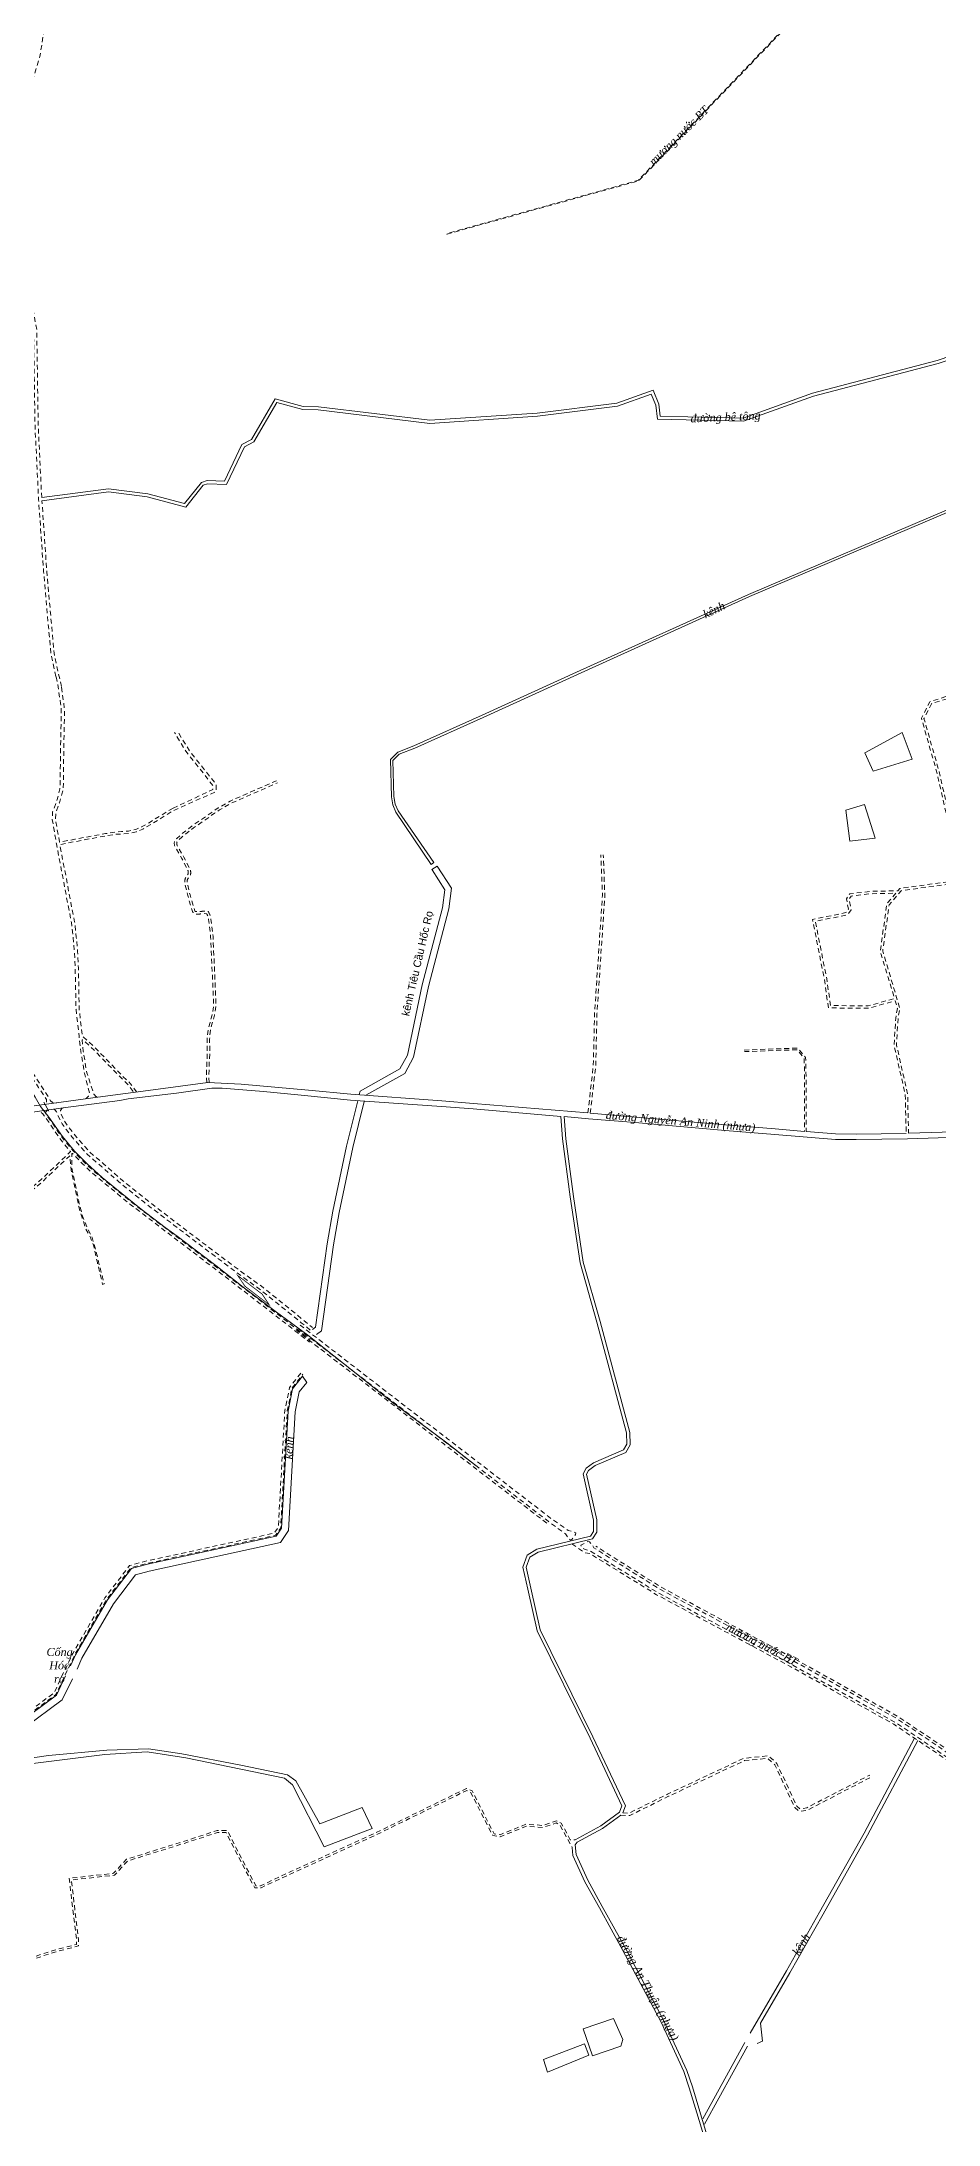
# Model space of a CAD drawing. Header units: metres. Extents: x 556238 to 587446, y 1177111 to 1219372.
# Drawn here: x 562116 to 563236, y 1212193 to 1214796 of the extents above; entities that cross this region are included whole.
import ezdxf

# ---------------------------------------------------------------- set-up
doc = ezdxf.new("R2010")
doc.units = ezdxf.units.M
doc.header["$MEASUREMENT"] = 0
doc.linetypes.add('Xr_Nen GT$0$MON', pattern=[10, 6, -4])
for name, color, linetype, lineweight in [('Xr_Nen GT$0$CAU-CONG', 4, 'Continuous', 0), ('Xr_Nen GT$0$DUONG BT-NEN BT', 38, 'Continuous', 0), ('Xr_Nen GT$0$DUONG NHUA', 38, 'Continuous', 0), ('Xr_Nen GT$0$DUONG_DA', 38, 'Xr_Nen GT$0$MON', 0), ('Xr_Nen GT$0$TEN DUONG', 7, 'Continuous', 0), ('Xr_Nen GT$1$SONG_HO', 250, 'Continuous', 0)]:
    doc.layers.add(name, color=color, linetype=linetype, lineweight=lineweight)
doc.styles.add('Xr_Nen GT$0$ROMANS', font='romans.shx')
doc.styles.add('Xr_Nen GT$0$STANDARD', font='VNARIAL.TTF')
doc.linetypes.add('Xr_Nen GT$0$TL_P', pattern='A,2,[130,ltypeshp.shx,S=1,R=0,X=0,Y=-1],2', length=4)
doc.linetypes.add('Xr_Nen GT$1$TL_T', pattern='A,2,[130,ltypeshp.shx,S=1,R=0,X=0,Y=1],2', length=4)

msp = doc.modelspace()

# ---------------------------------------------------------------- linework, layer by layer
at = {"layer": 'Xr_Nen GT$0$CAU-CONG', "color": 7}
msp.add_line((562118.21409, 1213470.50166), (562124.55676, 1213459.26116), dxfattribs=at)
at = {"layer": 'Xr_Nen GT$0$CAU-CONG', "const_width": 1, "flags": 128}
msp.add_lwpolyline([(562360.637, 1213253.752), (562391.226, 1213230.396), (562400.011, 1213217.065), (562369.596, 1213240.48)], close=True, dxfattribs=at)
at = {"layer": 'Xr_Nen GT$0$DUONG BT-NEN BT', "flags": 128}
for points in [[(562115.71806, 1214226.01967), (562199.02313, 1214237.10606), (562248.21003, 1214230.80132), (562294.13149, 1214218.59408), (562315.15385, 1214245.00965), (562322.33031, 1214247.34457), (562344.16299, 1214246.34966), (562365.81597, 1214292.33087), (562377.99554, 1214298.67467), (562407.52554, 1214349.44612), (562442.43248, 1214340.02447), (562461.41022, 1214339.59729), (562600.73455, 1214322.72194), (562734.563, 1214331.57709), (562834.27846, 1214344.0567), (562879.47876, 1214360.107), (562886.85869, 1214342.67528), (562888.59171, 1214327.73854), (562991.96317, 1214325.41193), (563078.82804, 1214356.55623), (563234.4674, 1214397.32499), (563323.62117, 1214427.7323), (563421.87708, 1214471.56642), (563458.94055, 1214489.5452)], [(562115.95496, 1214222.01593), (562199.03285, 1214233.07208), (562247.43857, 1214226.86748), (562295.63222, 1214214.05623), (562317.5349, 1214241.57795), (562322.87554, 1214243.31558), (562346.64545, 1214242.23238), (562368.86012, 1214289.40637), (562380.87078, 1214295.6622), (562409.44227, 1214344.78564), (562441.858, 1214336.03639), (562461.12403, 1214335.60272), (562600.62516, 1214318.70595), (562734.94373, 1214327.59354), (562835.20693, 1214340.1417), (562877.26491, 1214355.07618), (562882.95148, 1214341.64426), (562885.01977, 1214323.81792), (562992.61484, 1214321.39625), (563080.01213, 1214352.73144), (563235.62132, 1214393.4923), (563325.08465, 1214424.00519), (563423.56523, 1214467.93954), (563461.05786, 1214486.1265)]]:
    msp.add_lwpolyline(points, dxfattribs=at)
at = {"layer": 'Xr_Nen GT$0$DUONG NHUA', "flags": 128}
msp.add_lwpolyline([(563632.33166, 1214596.51296), (563698.56481, 1214516.79898), (563906.07212, 1214273.43013), (564027.11877, 1214129.49875), (564187.228, 1213941.714), (564332.0534, 1213770.40383), (564374.527, 1213717.653), (564408.5, 1213668.662, -0.2110368189), (564404.236, 1213657.187), (564404.236, 1213657.187), (564388.713, 1213650.749), (564336.519, 1213635.078), (564297.98466, 1213623.73883), (564192.59, 1213591.061), (564082.467, 1213557.009), (564015.171, 1213535.55), (563851.992, 1213482.946), (563754.969, 1213452.182), (563621.485, 1213444.773), (563455.447, 1213439.815), (563269.184, 1213433.808), (563198.79723, 1213431.52366)], format="xyb", dxfattribs=at)
for points in [[(562050.794, 1213458.138), (562185.951, 1213476.749), (562254.906, 1213485.841), (562323.383, 1213494.868), (562365.084, 1213493.112), (562448.961, 1213485.388), (562502.06, 1213480.505)], [(562077.37079, 1213454.04508), (562142.71212, 1213463.30175), (562213.30448, 1213472.54979), (562223.62228, 1213474.38277), (562283.89907, 1213481.7319), (562328.19703, 1213487.70291), (562341.278, 1213488.005), (562392.96831, 1213483.73031), (562439.71, 1213479.088), (562501.52294, 1213473.10238), (562501.52294, 1213473.10238)], [(562501.52294, 1213473.10238), (562615.14726, 1213464.90207), (562654.55889, 1213461.89132), (562764.44621, 1213452.67536), (562766.36735, 1213424.62385), (562775.94315, 1213352.08106), (562788.26563, 1213269.58661), (562809.3831, 1213195.42774), (562846.51104, 1213057.10648), (562846.81851, 1213043.08406), (562842.66375, 1213035.81994), (562805.23205, 1213019.84715), (562795.88825, 1213012.88175), (562792.20883, 1213006.08903), (562805.16079, 1212947.85429), (562805.27919, 1212934.0401), (562801.49567, 1212928.09008), (562734.3605, 1212911.92447), (562722.22572, 1212904.42108), (562716.95708, 1212889.43083), (562722.98231, 1212861.97535), (562734.80199, 1212809.53934), (562800.78491, 1212675.44238), (562840.62, 1212590.85627), (562837.78582, 1212583.12984), (562814.41166, 1212566.13353), (562782.10426, 1212548.65803)], [(562502.06, 1213480.505), (562615.677, 1213471.882), (562655.118, 1213468.869), (562798.12459, 1213456.87542)], [(562770.62431, 1213424.53977), (562768.51122, 1213452.33444), (562799.03498, 1213449.77449), (562852.19715, 1213445.29723), (562969.44291, 1213435.20617), (563031.62461, 1213429.9831), (563107.31007, 1213423.7464), (563133.1125, 1213423.62077), (563197.45809, 1213424.47651), (563261.35492, 1213426.55023)], [(562801.11535, 1213456.62406), (562852.791, 1213452.272), (562970.036, 1213442.181), (563032.205, 1213436.959), (563068.90964, 1213433.93443)], [(562841.66943, 1212582.10204), (562844.95101, 1212591.04816), (562804.38909, 1212677.17762), (562738.60001, 1212810.88066), (562726.8869, 1212862.84385), (562721.10788, 1212889.17741), (562725.53098, 1212901.76192), (562735.9195, 1212908.18553), (562804.00366, 1212924.57965), (562809.28918, 1212932.89175), (562809.15702, 1212948.31067), (562796.43796, 1213005.49828), (562798.98559, 1213010.20157), (562807.24048, 1213016.35523), (562845.46906, 1213032.66807), (562850.84188, 1213042.06182), (562850.49949, 1213057.677), (562813.23848, 1213196.49403), (562792.18353, 1213270.43335), (562779.90945, 1213352.60379), (562770.62431, 1213424.53977)], [(563070.91036, 1213433.76957), (563107.615, 1213430.745), (563133.083, 1213430.621), (563195.79798, 1213431.45505)], [(562968.1759, 1212108.13928), (562942.68683, 1212193.48345), (562928.5894, 1212239.78316), (562921.66705, 1212260.37269), (562893.14581, 1212322.33732), (562845.3636, 1212412.20318), (562816.12267, 1212465.31085), (562797.93106, 1212497.97846), (562783.31065, 1212530.07099), (562782.20573, 1212542.36746), (562784.72429, 1212545.52756), (562816.54883, 1212562.74187), (562839.1012, 1212579.14062)], [(563011.71415, 1211661.33383), (563007.39769, 1211688.932), (563005.33884, 1211748.82258), (562997.38471, 1211803.20373), (562986.64523, 1211863.11054), (562987.3541, 1211877.51545), (563001.02736, 1211896.57314), (563001.92708, 1211906.27951), (562999.70411, 1211920.02054), (562992.10547, 1211946.88792), (562967.57647, 1212029.87995), (562966.91991, 1212044.32362), (562968.17226, 1212087.91095), (562964.29087, 1212107.16978), (562938.85717, 1212192.32855), (562924.77961, 1212238.563), (562917.94389, 1212258.89487), (562889.56019, 1212320.56068), (562841.84553, 1212410.2995), (562812.62333, 1212463.37315), (562794.35789, 1212496.17334), (562779.38775, 1212529.03352), (562778.50273, 1212538.8828)]]:
    msp.add_lwpolyline(points, dxfattribs=at)
at = {"layer": 'Xr_Nen GT$0$DUONG_DA', "flags": 128}
for points in [[(559831.21272, 1215764.80009), (560026.45797, 1215661.16067), (560118.90601, 1215610.87382), (560211.4929, 1215561.0125), (560269.3267, 1215522.98992), (560391.91715, 1215399.19155), (560593.59479, 1215195.46688), (560705.88011, 1215083.66056), (560872.75353, 1214914.66121), (560966.68943, 1214818.76236), (561058.49357, 1214725.15618), (561233.46813, 1214547.75857), (561341.61039, 1214438.97326), (561407.01298, 1214374.94681), (561504.03496, 1214279.71765), (561583.29584, 1214199.46685), (561640.49754, 1214142.21915), (561752.18514, 1214028.29549, -0.0197579069), (561752.21166, 1214028.26622), (561769.79678, 1214007.23805), (561782.66089, 1213991.29622), (561792.87447, 1213977.15332), (561802.30973, 1213963.54143), (561816.29754, 1213942.37539), (561833.85015, 1213915.89733), (561846.33128, 1213896.24067), (561859.54676, 1213875.75383), (561873.48113, 1213854.55237), (561888.5675, 1213831.06098), (561908.91211, 1213799.48117), (561924.90604, 1213775.48541), (561941.37141, 1213750.14238), (561960.01881, 1213720.90609), (561968.36048, 1213708.72647), (561983.57999, 1213685.33146), (561997.42509, 1213664.1716), (562013.76555, 1213638.39646), (562029.36659, 1213614.90117), (562034.48057, 1213608.15575), (562045.46159, 1213590.17826), (562060.80252, 1213566.13519), (562081.70442, 1213534.32483), (562093.59295, 1213516.51052), (562111.61522, 1213488.80971), (562121.52067, 1213473.72253, -0.1158797476), (562121.59914, 1213473.50772), (562121.70854, 1213472.59657, -0.3259561484), (562118.85457, 1213467.50259, 0.6415913931)], [(560155.9086, 1215594.35399), (560213.0311, 1215563.5915), (560271.2373, 1215525.32408), (560394.04885, 1215401.30245), (560595.71921, 1215197.58512), (560708.00589, 1215085.77744), (560874.89247, 1214916.76479), (560968.83257, 1214820.86164), (561060.63243, 1214727.25982), (561235.59987, 1214549.86943), (561343.72361, 1214441.10274), (561409.11302, 1214377.08919), (561506.15304, 1214281.84235), (561585.42416, 1214201.58115), (561642.62646, 1214144.33285), (561755.48541, 1214030.58395, -0.0212544047), (561755.51403, 1214030.55254), (561772.8877, 1214009.77723), (561785.84102, 1213993.72485), (561796.1399, 1213979.46384), (561805.62242, 1213965.78376), (561819.63309, 1213944.58314), (561837.20585, 1213918.07467), (561849.70039, 1213898.3969), (561862.89882, 1213877.93648), (561876.83542, 1213856.73164), (561891.93166, 1213833.22487), (561912.25783, 1213801.67369), (561928.24748, 1213777.68436), (561944.7348, 1213752.30754), (561963.35601, 1213723.1123), (561971.68752, 1213710.94753), (561986.93005, 1213687.51713), (562000.78801, 1213666.33761), (562017.12123, 1213640.57389), (562032.62967, 1213617.21805), (562037.78943, 1213610.41225), (562048.85473, 1213592.29679), (562064.16016, 1213568.30936), (562085.03949, 1213536.53333), (562096.93305, 1213518.71148), (562114.96353, 1213490.99807), (562124.91134, 1213475.84636, -0.0319070428), (562124.94286, 1213475.79095), (562126.30518, 1213472.99489, 0.2570344352), (562130.58486, 1213469.97665), (562134.75708, 1213469.70028)], [(562169.85393, 1213474.53245, 0.3443284011), (562175.23052, 1213482.23059), (562168.98337, 1213506.61494), (562164.69001, 1213533.88568), (562162.40208, 1213552.73482, -0.0014743466), (562162.40173, 1213552.73775), (562158.54719, 1213586.13885), (562157.56878, 1213637.55775), (562156.58739, 1213658.57534), (562154.8901, 1213676.29099), (562152.89406, 1213695.08019), (562148.10777, 1213718.99683), (562142.04884, 1213752.08578), (562136.79838, 1213778.62627), (562134.20832, 1213793.14403), (562128.88372, 1213823.76067), (562129.33165, 1213833.30992), (562134.0132, 1213845.62699), (562137.00351, 1213856.44893), (562138.49337, 1213862.13344), (562138.76687, 1213870.19471), (562139.18937, 1213906.92751), (562140.17547, 1213958.07298), (562139.34927, 1213968.47812), (562135.28658, 1213994.93641), (562133.44682, 1214002.69321)], [(562279.74481, 1213837.883), (562276.14489, 1213835.95796), (562252.6474, 1213821.26995), (562240.54906, 1213814.35404), (562233.09379, 1213811.32983), (562224.19576, 1213809.24992), (562215.50616, 1213808.51759), (562209.60671, 1213808.4424), (562195.35779, 1213806.03537), (562180.19787, 1213803.42163), (562156.97513, 1213798.98817), (562138.38502, 1213795.4394, -0.4190360105), (562137.79866, 1213795.84486), (562132.89994, 1213824.01265), (562133.29736, 1213832.48517), (562137.8188, 1213844.38101), (562140.8661, 1213855.40915), (562142.47592, 1213861.5514), (562142.76609, 1213870.10388), (562143.18893, 1213906.86595), (562144.17853, 1213958.19302), (562143.32514, 1213968.94059), (562140.11485, 1213989.84762)], [(562321.88046, 1213494.66822), (562321.46672, 1213503.62798), (562321.93346, 1213516.59024), (562322.64186, 1213532.83243), (562322.44319, 1213549.07307), (562323.49415, 1213560.95142), (562325.96542, 1213570.03089), (562328.59959, 1213579.61713), (562330.35469, 1213590.14812), (562330.32914, 1213594.6096), (562329.92515, 1213607.17433), (562326.73698, 1213677.14539), (562324.2092, 1213698.70987, 0.0991879469), (562321.90759, 1213705.78728), (562317.60743, 1213706.08582, -0.062671517), (562307.53411, 1213705.5988, -0.2378038966), (562304.08226, 1213708.73653), (562298.23509, 1213728.55213), (562294.76323, 1213742.54929, -0.1652189197), (562295.46182, 1213750.81207), (562297.80493, 1213754.23075), (562298.74615, 1213755.70434, 0.1544651975), (562297.8911, 1213761.39821), (562290.77043, 1213775.13287), (562282.3874, 1213789.65632, -0.3728866096), (562284.36136, 1213799.90135), (562288.71661, 1213804.00331), (562303.63588, 1213815.65646), (562330.08756, 1213833.97809), (562336.36126, 1213838.13336), (562351.17222, 1213846.73123), (562408.90773, 1213872.14325)], [(562324.87841, 1213494.80305), (562324.46927, 1213503.64494), (562324.93111, 1213516.4709), (562325.64266, 1213532.78538), (562325.44481, 1213548.95893), (562326.45895, 1213560.42111), (562328.85915, 1213569.2395), (562331.53335, 1213578.97138), (562333.35611, 1213589.90838), (562333.32886, 1213594.6664), (562332.92296, 1213607.29082), (562329.72902, 1213677.38861), (562327.18879, 1213699.05914, 0.1183378487), (562323.65466, 1213708.67321), (562317.44293, 1213709.10446, -0.0627345663), (562308.11323, 1213708.56472, -0.1982465106), (562306.9188, 1213709.72384), (562301.13103, 1213729.33814), (562297.67499, 1213743.27152, -0.1583252979), (562298.1079, 1213749.36628), (562300.30701, 1213752.57486), (562301.58717, 1213754.5791, 0.1688370309), (562300.56907, 1213762.7508), (562293.40257, 1213776.57387), (562284.98564, 1213791.15604, -0.3796485233), (562286.30972, 1213797.61528), (562290.67255, 1213801.72438), (562305.41478, 1213813.23925), (562331.77013, 1213831.49416), (562337.944, 1213835.5833), (562352.53378, 1213844.05277), (562410.11628, 1213869.39745)], [(562234.29887, 1213483.12387), (562226.80328, 1213493.22258), (562214.60798, 1213505.2673), (562183.28472, 1213537.58116), (562166.52402, 1213553.01816, -0.1797534366), (562166.36606, 1213553.32853), (562162.54281, 1213586.40715), (562161.567, 1213637.68911), (562160.57848, 1213658.85954), (562158.8699, 1213676.69301), (562156.85229, 1213695.68521), (562152.03644, 1213719.74957), (562145.9783, 1213752.83419), (562140.72962, 1213779.36573), (562138.4929, 1213791.90294, -0.4106805354), (562138.89137, 1213792.48189), (562157.53766, 1213796.04138), (562180.73405, 1213800.46981), (562195.8625, 1213803.07813), (562209.87729, 1213805.4456), (562215.65143, 1213805.5192), (562224.66563, 1213806.27889), (562234.00457, 1213808.46185), (562241.86321, 1213811.64969), (562254.1875, 1213818.69477), (562277.64902, 1213833.3603), (562280.90552, 1213835.10169)], [(562184.96299, 1213476.61295, -0.19990004), (562180.27107, 1213482.33817), (562171.91657, 1213507.27397), (562167.66799, 1213534.26032), (562166.38159, 1213547.88556, -0.6875332464), (562167.21811, 1213548.30034), (562181.1898, 1213535.43208), (562212.47663, 1213503.1558), (562224.51562, 1213491.26547), (562230.71434, 1213482.65123)], [(561610.14969, 1212942.52261), (561617.68136, 1212948.27354), (561628.22034, 1212956.60309), (561632.79068, 1212959.38866), (561637.80233, 1212963.1913), (561653.57519, 1212975.53894), (561668.10656, 1212986.96085), (561680.05954, 1212996.0744), (561692.45616, 1213006.40356), (561707.78551, 1213019.30596), (561715.7694, 1213025.96749), (561725.12728, 1213034.03229), (561735.60301, 1213042.53384), (561740.88269, 1213047.08482), (561758.84346, 1213062.02146), (561783.66781, 1213082.05643), (561794.23468, 1213091.26758), (561809.36493, 1213104.22438), (561818.23573, 1213111.35016), (561837.33379, 1213127.43751), (561858.59508, 1213145.7267), (561874.60879, 1213159.24515), (561893.86934, 1213176.79213), (561910.1775, 1213191.77396), (561927.68311, 1213207.49993), (561938.56787, 1213217.35986), (561948.91435, 1213226.46772), (561958.04721, 1213233.94931), (561972.13329, 1213247.00176), (561983.2122, 1213256.69131), (561990.24079, 1213262.90936), (561998.36094, 1213270.48428), (562005.1797, 1213276.61997), (562009.31166, 1213280.49648), (562016.16897, 1213286.40887), (562028.11244, 1213297.12455), (562047.34605, 1213313.54383), (562069.20283, 1213334.01087), (562081.41408, 1213344.83223), (562095.28499, 1213357.21136), (562105.83138, 1213365.72385), (562115.79499, 1213374.51736), (562138.30227, 1213395.84992), (562151.4397, 1213408.3874, 0.3955042086), (562151.47766, 1213409.07036), (562141.49406, 1213420.97788), (562133.39013, 1213432.13746), (562125.23416, 1213444.50983), (562118.96772, 1213453.33628), (562117.1985, 1213455.73141), (562112.89544, 1213459.02973)], [(562122.77304, 1213460.59373), (562120.74373, 1213458.49248, 0.2627162828), (562121.32375, 1213455.09871), (562127.71036, 1213446.20426), (562135.85749, 1213433.8453), (562143.86011, 1213422.82524), (562154.94477, 1213409.60447), (562168.19647, 1213396.04202), (562178.97052, 1213385.89223), (562192.98741, 1213373.98444), (562220.76645, 1213351.22797), (562229.5283, 1213344.15818), (562274.39807, 1213309.77407), (562299.8847, 1213290.43518), (562325.60985, 1213270.84737), (562385.53449, 1213224.72468), (562451.0616, 1213173.8331)], [(562130.34399, 1213461.51609), (562132.20827, 1213460.79751, -0.1659236875), (562135.82841, 1213454.01601), (562135.90156, 1213453.83465), (562141.32581, 1213443.19753), (562146.53795, 1213435.93315), (562156.24784, 1213423.73716), (562172.49585, 1213405.28975), (562190.73589, 1213389.76263), (562211.72053, 1213371.071), (562243.11673, 1213345.7542), (562280.91586, 1213316.76538), (562326.90146, 1213281.83973), (562360.0523, 1213256.97602), (562389.74797, 1213235.43103), (562440.03043, 1213194.83626), (562453.12643, 1213183.95763)], [(562142.94075, 1213463.32616), (562141.31611, 1213462.714, 0.3680073193), (562139.52067, 1213455.90301, -0.0574381146), (562139.5842, 1213455.80776), (562144.92093, 1213445.39145), (562149.8892, 1213438.46696), (562159.46862, 1213426.43484), (562175.44815, 1213408.29225), (562193.49425, 1213392.93023), (562214.43713, 1213374.27579), (562245.71327, 1213349.0558), (562283.46398, 1213320.10412), (562329.43163, 1213285.1921), (562362.5457, 1213260.35598), (562392.30203, 1213238.76697), (562442.69157, 1213198.08574), (562454.07831, 1213188.62697)], [(561611.31839, 1212939.57543), (561619.52192, 1212945.90436), (561629.93743, 1212954.13634), (561634.4824, 1212956.90644), (561639.63375, 1212960.81508), (561655.42678, 1212973.17851), (561669.94309, 1212984.58859), (561681.9301, 1212993.72807), (561694.38229, 1213004.10354), (561709.71242, 1213017.0066), (561717.70975, 1213023.67934), (561727.05217, 1213031.73082), (561737.52801, 1213040.23246), (561742.82131, 1213044.79518), (561760.74475, 1213059.70076), (561785.59622, 1213079.75763), (561796.19603, 1213088.9975), (561811.28045, 1213101.91505), (561820.14174, 1213109.03319), (561839.27841, 1213125.15307), (561860.54092, 1213143.4433), (561876.58727, 1213156.98931), (561895.89433, 1213174.57865), (561912.19478, 1213189.5534), (561929.69257, 1213205.27235), (561940.56613, 1213215.12214), (561950.85665, 1213224.18073), (561960.01912, 1213231.68659), (561974.14073, 1213244.77195), (561985.19362, 1213254.43875), (561992.25824, 1213260.68867), (562000.38764, 1213268.27222), (562007.20956, 1213274.41075), (562009.38943, 1213276.45586), (562012.27406, 1213275.46496), (562020.33548, 1213261.69412), (562025.74448, 1213252.40036), (562027.90605, 1213250.73529), (562030.60825, 1213249.97025), (562032.63475, 1213250.33022), (562039.02973, 1213253.97547), (562053.09322, 1213264.52499), (562058.54249, 1213269.56536), (562056.90236, 1213271.5173), (562048.31831, 1213263.42521), (562036.86147, 1213254.71274), (562032.89837, 1213252.19251), (562029.36757, 1213252.19251), (562026.77355, 1213254.13668), (562023.89125, 1213258.96097), (562014.1637, 1213275.73798), (562013.22705, 1213277.39405), (562013.87047, 1213280.46597), (562018.15037, 1213284.15612), (562030.08836, 1213294.86687), (562049.3463, 1213311.30691), (562071.22334, 1213331.79293), (562083.4077, 1213342.59047), (562097.22707, 1213354.9236), (562107.76701, 1213363.43088), (562117.82006, 1213372.30333), (562140.36973, 1213393.67608), (562150.68893, 1213403.52402), (562152.46671, 1213385.2952), (562156.3772, 1213367.99862), (562161.93867, 1213339.88634), (562166.22037, 1213325.69942), (562170.96169, 1213311.84847), (562176.75067, 1213301.0898), (562180.65685, 1213290.43085), (562185.24259, 1213270.03722), (562191.80059, 1213242.33948), (562193.83764, 1213243.1687), (562183.27256, 1213284.60005), (562178.89189, 1213301.07841), (562173.0827, 1213312.61298), (562166.81463, 1213327.87698), (562162.51436, 1213343.93489), (562157.22899, 1213370.22366), (562153.4518, 1213387.75656), (562153.0745, 1213399.96961), (562153.43766, 1213406.14722, -0.4107690085), (562154.14049, 1213406.13494), (562166.09413, 1213393.90099), (562176.96948, 1213383.65577), (562191.06553, 1213371.68072), (562218.87393, 1213348.9002), (562227.6737, 1213341.79982), (562272.57898, 1213307.3885), (562298.0693, 1213288.04682), (562323.78623, 1213268.46525), (562383.69951, 1213222.35132), (562450.39331, 1213170.55362)]]:
    msp.add_lwpolyline(points, format="xyb", dxfattribs=at)
for points in [[(563145.78016, 1214919.44466), (562861.19109, 1214622.54987), (562621.93897, 1214556.0483), (562622.15321, 1214555.27752), (562861.61676, 1214621.83786), (563146.35769, 1214918.89107)], [(562115.71806, 1214226.01967), (562111.41922, 1214313.46103), (562109.47415, 1214435.72698), (562088.63598, 1214551.06797), (562061.25027, 1214563.54359), (562055.76725, 1214571.85569), (562095.58932, 1214679.13069), (562098.9582, 1214697.34529), (562102.32511, 1214740.93668), (562113.30641, 1214777.22166), (562120.99595, 1214823.66893)], [(562133.47404, 1214002.39707), (562127.14818, 1214030.94318), (562118.0731, 1214133.46678), (562111.82339, 1214223.77885), (562107.42078, 1214313.33097), (562105.47985, 1214435.33702), (562085.07202, 1214548.29603), (562058.54488, 1214560.38053), (562051.31143, 1214571.34624), (562091.71896, 1214680.19838), (562094.6163, 1214695.86351)], [(563461.05786, 1214486.1265), (563499.33449, 1214424.32335), (563570.81914, 1214345.64708), (563562.17343, 1214326.61217), (563614.27741, 1214221.72607), (563553.71865, 1214194.0398), (563445.62181, 1214151.42046), (563390.7185, 1214129.77372), (563387.84918, 1214120.89183), (563425.99917, 1214043.54564), (563422.07973, 1214034.87269), (563225.3603, 1213970.81942), (563214.79124, 1213950.13706), (563233.69567, 1213884.02954), (563248.54884, 1213818.98808), (563260.71714, 1213759.53072), (563252.02651, 1213746.32663), (563187.90272, 1213737.53877), (563185.45952, 1213734.63935), (563151.56967, 1213733.9274), (563125.42244, 1213730.82013), (563121.10861, 1213724.5723), (563123.69105, 1213711.66727), (563120.54339, 1213707.24682), (563078.74453, 1213698.74627), (563093.51433, 1213624.03506), (563098.61044, 1213588.24726), (563148.74876, 1213587.69547), (563181.93677, 1213597.15377), (563184.71399, 1213587.60376), (563182.69576, 1213575.22105), (563180.56321, 1213541.97075), (563194.6811, 1213479.68702), (563194.77017, 1213468.46122), (563195.79798, 1213431.45505)], [(564290.68975, 1213622.14825), (564284.28232, 1213630.21614), (564268.92931, 1213644.91573), (564196.86666, 1213717.97278), (564104.1827, 1213811.80475), (563988.964, 1213928.55743), (563828.03984, 1214091.42243), (563576.4311, 1214339.47053), (563573.01592, 1214343.22929), (563565.49457, 1214326.66983), (563618.34259, 1214220.28593), (563554.89335, 1214191.2782), (563446.72219, 1214148.62954), (563393.1375, 1214127.50271), (563391.07799, 1214121.12755), (563429.31661, 1214043.60167), (563424.26805, 1214032.4302), (563227.4677, 1213968.35058), (563218.00076, 1213949.82494), (563236.60233, 1213884.77646), (563251.48111, 1213819.62286), (563263.90486, 1213758.91728), (563253.78349, 1213743.53937), (563189.45328, 1213734.72323), (563174.44024, 1213716.90674), (563166.41888, 1213659.08603), (563183.86923, 1213601.25209), (563187.784, 1213587.79039), (563185.68024, 1213574.88295), (563183.58479, 1213542.21125), (563197.67844, 1213480.03451), (563197.76983, 1213468.51478), (563198.79723, 1213431.52366)], [(562140.28669, 1213989.69903), (562131.11782, 1214031.46282), (562122.0609, 1214133.78122), (562115.95496, 1214222.01593)], [(562279.74481, 1213837.883), (562329.55744, 1213861.0685), (562329.55744, 1213866.3331), (562296.91418, 1213907.29251), (562281.56223, 1213932.48502)], [(562280.90552, 1213835.10169), (562333.55744, 1213858.52053), (562333.55744, 1213867.73207), (562300.19904, 1213909.5888), (562284.97798, 1213934.56653)], [(562798.12459, 1213456.87542), (562804.8814, 1213516.27885), (562806.45213, 1213581.41395), (562812.40133, 1213670.48397), (562816.30102, 1213728.86908), (562814.27719, 1213779.57418)], [(562801.11535, 1213456.62406), (562807.8773, 1213516.07275), (562809.44971, 1213581.27776), (562815.39467, 1213670.28403), (562819.30502, 1213728.82882), (562817.27481, 1213779.69382)], [(563182.88545, 1213731.58461), (563171.58776, 1213718.17726), (563163.35712, 1213658.84797), (563181.10272, 1213600.03553), (563148.34581, 1213590.70009), (563101.21756, 1213591.21874), (563096.473, 1213624.5378), (563082.26622, 1213696.40106), (563122.3008, 1213704.54281), (563126.88728, 1213710.98388), (563124.29979, 1213723.91414), (563127.12153, 1213728.00094), (563151.77868, 1213730.93113), (563182.88545, 1213731.58461)], [(562993.47593, 1213535.53204), (563060.15081, 1213537.99072), (563070.08688, 1213526.25621), (563070.55266, 1213517.0056), (563070.91036, 1213433.76957)], [(562993.54963, 1213533.53339), (563059.25282, 1213535.95624), (563068.12342, 1213525.48005), (563068.55288, 1213516.95098), (563068.90964, 1213433.93443)], [(562435.762, 1213187.664), (562499.89, 1213138.101), (562619.756, 1213045.758), (562748.469, 1212946.652), (562770.0604, 1212930.87926), (562776.19056, 1212922.83556), (562778.23117, 1212923.74376), (562782.73422, 1212930.25384), (562782.81969, 1212932.39383), (562773.53095, 1212935.14181), (562751.51941, 1212950.61369), (562622.80641, 1213049.71969), (562502.94452, 1213142.05953), (562438.81961, 1213191.62014)], [(562746.63875, 1212944.27499), (562617.92575, 1213043.38099), (562498.05729, 1213135.72588), (562433.92744, 1213185.29032)], [(561731.25219, 1212478.22831), (561784.37, 1212512.10512), (561800.7173, 1212526.71047), (561819.86305, 1212550.62426), (561830.04211, 1212558.15678), (561840.90019, 1212565.12321), (561850.87648, 1212568.83563), (561869.02999, 1212571.84297), (561891.16608, 1212579.04416), (561923.44648, 1212589.57829), (561967.05245, 1212604.66594), (561980.06492, 1212609.40742), (562031.19856, 1212653.17496), (562050.67867, 1212664.63436), (562088.06948, 1212696.48843), (562133.40622, 1212730.1678), (562157.12299, 1212780.04052), (562196.91176, 1212849.1597), (562227.20192, 1212888.65376), (562247.69179, 1212894.0995), (562407.95427, 1212929.11818), (562414.25547, 1212938.41845), (562422.42679, 1213084.51003), (562428.19854, 1213112.62995), (562441.97544, 1213130.30953)], [(561733.04884, 1212482.93234), (561782.55222, 1212514.50398), (561798.53185, 1212528.78085), (561817.76495, 1212552.80374), (561828.33795, 1212560.62778), (561839.55164, 1212567.82236), (561850.10105, 1212571.74806), (561868.31678, 1212574.76571), (561890.23801, 1212581.89699), (561922.49059, 1212592.42205), (561966.04837, 1212607.49302), (561978.52709, 1212612.04002), (562029.44906, 1212655.62638), (562048.9322, 1212667.08757), (562086.20016, 1212698.83698), (562131.0177, 1212732.13064), (562154.46429, 1212781.4352), (562194.41066, 1212850.82816), (562225.44349, 1212891.29055), (562246.98594, 1212897.01605), (562406.14293, 1212931.79317), (562411.30649, 1212939.41434), (562419.44377, 1213084.89747), (562425.40088, 1213113.92048), (562439.60908, 1213132.15353)], [(562777.98328, 1212918.31415), (562794.23823, 1212907.18127), (562800.3393, 1212906.4073), (562883.98561, 1212854.81144), (563051.70749, 1212764.76036), (563180.16766, 1212693.08592), (563350.60753, 1212578.14372), (563350.60753, 1212578.14372)], [(563389.54892, 1212560.25865), (563355.16345, 1212584.72047), (563184.36057, 1212699.90747), (563055.54885, 1212771.77806), (562887.98132, 1212861.74627), (562805.33553, 1212913.49917), (562804.05062, 1212916.70844), (562799.94903, 1212921.10859), (562797.87047, 1212921.49798), (562789.47135, 1212916.70505), (562789.60465, 1212914.61534), (562793.93891, 1212911.6574), (562801.50796, 1212909.21125), (562885.484, 1212857.412), (563053.148, 1212767.392), (563181.74, 1212695.644), (563352.316, 1212580.61), (563352.316, 1212580.61)], [(563391.28796, 1212562.70318), (563356.87192, 1212587.18674), (563185.93292, 1212702.46555), (563056.98936, 1212774.4097), (562889.48865, 1212864.34203), (562807.92009, 1212915.42037)], [(562839.1012, 1212579.14062), (562850.58878, 1212578.9665), (562899.00427, 1212602.94816), (562993.73304, 1212647.51883), (563022.5449, 1212650.37892), (563031.73325, 1212642.16545), (563056.64661, 1212588.81756), (563061.97817, 1212583.98516), (563072.40072, 1212585.69476), (563151.6472, 1212626.77046)], [(562841.66943, 1212582.10204), (562849.90803, 1212581.97716), (562897.69973, 1212605.64984), (562992.92296, 1212650.45317), (563023.56096, 1212653.49452), (563034.19119, 1212643.99217), (563059.1091, 1212590.63452), (563062.92063, 1212587.17984), (563071.44401, 1212588.57792), (563150.26665, 1212629.43393)], [(561689.17248, 1212331.30496), (561814.14756, 1212352.93995), (561829.79276, 1212344.24463), (561970.2461, 1212377.56371), (562096.96012, 1212399.05071), (562128.56832, 1212409.86407), (562159.14706, 1212417.80378), (562159.14706, 1212423.76291), (562149.95038, 1212500.49061), (562205.49741, 1212506.69269), (562221.77374, 1212524.32623), (562310.67236, 1212552.13277), (562334.86777, 1212560.29514), (562347.62411, 1212560.29514), (562358.34636, 1212538.78923), (562383.32156, 1212491.05618), (562389.12384, 1212491.05618), (562427.98211, 1212509.32443), (562532.62358, 1212557.07861), (562646.59647, 1212612.86527), (562653.40087, 1212609.851), (562680.84542, 1212556.05436), (562688.37525, 1212554.92582), (562720.90751, 1212568.07736), (562731.93383, 1212567.26334), (562741.74763, 1212566.55014), (562758.66697, 1212572.24263), (562764.79958, 1212569.35475), (562776.08518, 1212548.57313), (562782.10426, 1212548.65803)], [(561689.57552, 1212328.83755), (561813.70444, 1212350.32605), (561829.42607, 1212341.58826), (561970.74413, 1212375.11247), (562097.57774, 1212396.61975), (562129.2881, 1212407.46807), (562161.64706, 1212415.87), (562161.64706, 1212423.9122), (562152.73256, 1212498.28572), (562206.70181, 1212504.31163), (562223.15766, 1212522.13966), (562311.44517, 1212549.75505), (562335.2781, 1212557.79514), (562346.07705, 1212557.79514), (562356.11992, 1212537.65188), (562381.8081, 1212488.55618), (562389.68218, 1212488.55618), (562429.03292, 1212507.05595), (562533.69228, 1212554.8183), (562646.64912, 1212610.10763), (562651.57711, 1212607.92459), (562679.20294, 1212553.77261), (562688.67956, 1212552.35229), (562721.30441, 1212565.54125), (562731.75119, 1212564.77002), (562742.0681, 1212564.02025), (562758.51137, 1212569.55258), (562762.9935, 1212567.44192), (562778.50273, 1212538.8828)]]:
    msp.add_lwpolyline(points, dxfattribs=at)
at = {"layer": 'Xr_Nen GT$1$SONG_HO', "linetype": 'Xr_Nen GT$1$TL_T', "flags": 128}
for points in [[(560213.81034, 1215547.24687), (560233.37884, 1215535.37117), (560248.00363, 1215526.47235), (560261.42185, 1215515.19342), (560278.76535, 1215500.76798), (560297.04627, 1215480.81593), (560331.47346, 1215445.82326), (560371.24887, 1215405.21231), (560420.11601, 1215353.91457), (560462.51092, 1215311.70042), (560490.93627, 1215282.61272), (560540.55344, 1215233.85218), (560590.83304, 1215183.85652), (560635.38521, 1215138.73624), (560687.35784, 1215087.14633), (560732.37982, 1215041.92847), (560781.90043, 1214992.68255), (560836.78023, 1214936.50128), (560888.45833, 1214884.45048), (560970.53129, 1214800.76864), (561148.63246, 1214619.05381), (561191.49404, 1214575.48641), (561242.93735, 1214523.76254), (561467.22641, 1214300.30053), (561538.16046, 1214230.69924), (561572.8215, 1214197.65584), (561671.58158, 1214096.90797), (561758.2007, 1214011.0507), (561783.68582, 1213975.62512), (561810.92732, 1213935.24601), (561838.94004, 1213893.90742), (561866.42076, 1213850.42373), (561930.87805, 1213752.01017), (561975.72976, 1213682.24852), (561997.05387, 1213649.04195), (562018.91697, 1213614.9335), (562041.91641, 1213580.89132), (562064.66976, 1213545.88775), (562107.68158, 1213476.73344), (562114.38044, 1213464.97234), (562124.71575, 1213451.58568), (562141.70521, 1213427.45779), (562156.58284, 1213408.97868), (562172.41069, 1213393.15522), (562191.18366, 1213376.17057), (562207.12833, 1213363.41331), (562240.00049, 1213336.89763), (562269.7477, 1213313.98403), (562284.97309, 1213302.84391), (562333.25662, 1213266.13412), (562367.38799, 1213239.24883), (562408.88637, 1213207.89034), (562448.35362, 1213179.40025), (562468.54244, 1213163.09794), (562555.19126, 1213094.07926), (562622.00798, 1213044.86194), (562658.65682, 1213015.8837)], [(562520.84416, 1213479.22238), (562569.23535, 1213506.03162), (562580.3413, 1213526.47498), (562599.02525, 1213615.16787), (562624.25686, 1213711.83362), (562627.50616, 1213737.66902), (562609.89201, 1213765.49788), (562603.19757, 1213761.0819), (562603.39575, 1213760.80307), (562619.21027, 1213735.81747), (562616.38448, 1213713.34941), (562591.2364, 1213617.00368), (562572.75394, 1213529.26727), (562563.3188, 1213511.89946), (562513.51705, 1213484.30876), (562512.45968, 1213479.97322)], [(562510.53229, 1213472.0704), (562496.69968, 1213415.35272), (562479.50953, 1213334.04914), (562472.49986, 1213293.1738), (562457.79341, 1213189.01601), (562454.16274, 1213186.36068)], [(562458.88536, 1213179.90337), (562465.24258, 1213184.55279), (562480.40476, 1213291.93821), (562487.36838, 1213332.54506), (562504.50112, 1213413.5771), (562518.57882, 1213471.29971)], [(562159.81781, 1212761.77737), (562165.98535, 1212775.3916), (562205.24877, 1212843.59817), (562233.06337, 1212879.86443), (562250.04462, 1212884.37767), (562413.99209, 1212920.20155), (562424.08543, 1212935.09883), (562432.37018, 1213083.21856), (562437.52405, 1213108.32818), (562446.74472, 1213120.16084), (562441.5023, 1213128.07546), (562429.13109, 1213112.19977), (562423.42113, 1213084.38088), (562415.23847, 1212938.08649), (562408.55805, 1212928.22652), (562247.92707, 1212893.12732), (562227.78807, 1212887.77482), (562197.74546, 1212848.60355), (562158.00923, 1212779.57563), (562151.61312, 1212766.1256)], [(562145.60293, 1212753.48708), (562134.20239, 1212729.51352), (562088.69258, 1212695.70559), (562051.26082, 1212663.81663), (562031.78173, 1212652.35782), (561980.57752, 1212608.52988), (561967.38714, 1212603.72357), (561923.76511, 1212588.63037), (561891.47544, 1212578.09321), (561869.26772, 1212570.86872), (561851.13495, 1212567.86482), (561841.34971, 1212564.22349), (561830.61016, 1212557.33312), (561820.56242, 1212549.89777), (561801.44578, 1212526.02034), (561784.97593, 1212511.30549), (561732.06848, 1212477.56285), (561705.26264, 1212407.37907), (561689.02712, 1212338.99374), (561690.10546, 1212331.97391), (561698.97516, 1212333.50938), (561698.1895, 1212338.62395), (561713.8821, 1212404.7225), (561739.41511, 1212471.57372), (561790.42928, 1212504.10889), (561808.00213, 1212519.80921), (561826.85672, 1212543.35932), (561835.72264, 1212549.92012), (561845.39537, 1212556.12603), (561853.46121, 1212559.12754), (561871.40735, 1212562.10052), (561894.25965, 1212569.53469), (561926.63279, 1212580.09909), (561970.39937, 1212595.24231), (561985.191, 1212600.63208), (561995.33626, 1212598.19958), (562043.76455, 1212626.15674), (562081.30443, 1212640.90139), (562194.53211, 1212654.9932), (562247.56908, 1212658.6888), (562295.57367, 1212650.95832), (562418.99179, 1212625.50316), (562428.847, 1212617.13716), (562468.59314, 1212539.64888), (562528.50471, 1212562.87914), (562516.02888, 1212588.97823), (562463.09117, 1212568.70452), (562433.0502, 1212622.3117), (562422.72495, 1212629.57656), (562364.28845, 1212642.02893), (562290.95843, 1212655.92692), (562249.18043, 1212662.35753), (562197.13284, 1212660.46226), (562124.05615, 1212653.93664), (562078.64635, 1212647.3036), (562042.59613, 1212634.81423), (562003.90142, 1212612.69826), (561995.48947, 1212609.447), (562037.03022, 1212645.00355), (562056.50023, 1212656.45702), (562094.30055, 1212688.65996), (562141.36795, 1212723.62498), (562154.1133, 1212749.79842)]]:
    msp.add_lwpolyline(points, dxfattribs=at)
at = {"layer": 'Xr_Nen GT$1$SONG_HO', "linetype": 'Xr_Nen GT$0$TL_P', "flags": 128}
msp.add_lwpolyline([(563565.89154, 1214334.79819), (563501.86637, 1214310.70431), (563250.00168, 1214208.6222), (562999.87643, 1214102.17607), (562789.61669, 1214007.05317), (562667.2217, 1213951.26841), (562581.99218, 1213912.8559), (562562.29919, 1213905.1456), (562554.31572, 1213897.4353), (562555.63735, 1213852.37126), (562557.16511, 1213842.66944), (562560.8532, 1213834.46874), (562605.5075, 1213769.91396), (562602.14464, 1213767.43684), (562558.23768, 1213832.97027), (562554.26417, 1213841.80563), (562552.64423, 1213852.09283), (562551.27815, 1213898.67235), (562560.64672, 1213907.72036), (562580.82824, 1213915.62193), (562665.98326, 1213954.00086), (562788.37631, 1214009.78474), (562998.67062, 1214104.92328), (563248.85078, 1214211.39278), (563500.77445, 1214313.49879), (563567.6476, 1214338.66442)], dxfattribs=at)
at = {"layer": 'Xr_Nen GT$1$SONG_HO', "linetype": 'Xr_Nen GT$1$TL_T', "flags": 128}
for points in [[(563144.2582, 1213907.16323), (563154.346, 1213884.04649), (563203.11393, 1213899.05361), (563190.89905, 1213932.35931)], [(563120.52236, 1213835.1616), (563125.15888, 1213796.62948), (563156.89379, 1213800.4481), (563143.82768, 1213842.47749)]]:
    msp.add_lwpolyline(points, close=True, dxfattribs=at)
at = {"layer": 'Xr_Nen GT$1$SONG_HO', "linetype": 'Xr_Nen GT$1$TL_T', "ltscale": 0.6, "flags": 128}
for points in [[(563206.33834, 1212675.43679), (563143.1935, 1212556.70962), (563087.51773, 1212457.95261), (563046.20715, 1212384.67639), (563000.6782, 1212306.99265)], [(563009.49936, 1212293.91533), (563016.24791, 1212296.89091), (563013.74276, 1212319.39555), (563050.54207, 1212382.18437), (563091.87325, 1212455.49712), (563147.57916, 1212554.30759), (563210.50651, 1212672.62583)], [(562994.15712, 1212295.20129), (562941.77334, 1212199.91673)], [(562943.80506, 1212193.23373), (562997.30077, 1212290.54085)]]:
    msp.add_lwpolyline(points, dxfattribs=at)
at = {"layer": 'Xr_Nen GT$1$SONG_HO', "linetype": 'Xr_Nen GT$0$TL_P', "flags": 128}
for points in [[(562792.18384, 1212312.51751), (562830.14602, 1212325.41265), (562841.69895, 1212299.02234), (562839.07361, 1212290.55064), (562803.95728, 1212278.53145)], [(562742.56171, 1212273.84814), (562793.87972, 1212293.43418), (562799.20601, 1212279.47859), (562747.72403, 1212258.29881)]]:
    msp.add_lwpolyline(points, close=True, dxfattribs=at)

# ---------------------------------------------------------------- texts
at = {"layer": 'Xr_Nen GT$0$DUONG BT-NEN BT', "char_height": 10, "attachment_point": 1, "style": 'Xr_Nen GT$0$ROMANS'}
for s, insert, rotation in [('{\\fTimes New Roman|b0|i1|c0|p18;đường bê tông}', (562926.06149, 1214329.79631), 2.56295142), ('{\\fTimes New Roman|b0|i1|c0|p18;đường An Thuận (nhựa)}', (562842.92086, 1212430.36672), 298.26965824)]:
    msp.add_mtext_dynamic_manual_height_columns(s, width=150.9387281, gutter_width=100, heights=[0], dxfattribs=dict(at, insert=insert, rotation=rotation))
at = {"layer": 'Xr_Nen GT$0$DUONG BT-NEN BT', "insert": (562119.78625, 1212788.31045), "char_height": 10, "attachment_point": 1, "style": 'Xr_Nen GT$0$ROMANS'}
msp.add_mtext_dynamic_manual_height_columns('\\pi1.87086;{\\fTimes New Roman|b0|i1|c0|p18;Cống \\P\\pi5.3604;Hóc \\P\\pi11.3914;rọ}', width=35.0538975, gutter_width=100, heights=[0], dxfattribs=at)
at = {"layer": 'Xr_Nen GT$0$DUONG NHUA', "insert": (562821.04106, 1213459.50943), "char_height": 10, "attachment_point": 1, "rotation": 355.15423942, "style": 'Xr_Nen GT$0$ROMANS'}
msp.add_mtext_dynamic_manual_height_columns('{\\fTimes New Roman|b0|i1|c0|p18;đường Nguyễn An Ninh (nhựa)}', width=190.4195355, gutter_width=100, heights=[0], dxfattribs=at)
at = {"layer": 'Xr_Nen GT$0$DUONG_DA', "char_height": 10, "attachment_point": 1, "style": 'Xr_Nen GT$0$ROMANS'}
for insert, rotation in [((562873.25261, 1214647.45714), 44.57517499), ((562974.39306, 1212820.2655), 332.30963623)]:
    msp.add_mtext_dynamic_manual_height_columns('{\\fTimes New Roman|b0|i1|c0|p18;mương nước BT}', width=190.4195355, gutter_width=100, heights=[0], dxfattribs=dict(at, insert=insert, rotation=rotation))
at = {"layer": 'Xr_Nen GT$0$TEN DUONG', "color": 4, "linetype": 'Continuous', "style": 'Xr_Nen GT$0$STANDARD'}
msp.add_text('kªnh Tiªu CÇu Hèc Rä', height=9.499992, rotation=77.00632516, dxfattribs=at).set_placement((562574.61132, 1213577.38276))
at = {"layer": 'Xr_Nen GT$1$SONG_HO', "linetype": 'Xr_Nen GT$1$TL_T', "char_height": 10, "attachment_point": 1, "style": 'Xr_Nen GT$0$ROMANS'}
for insert, rotation in [((562939.89418, 1214083.39695), 26.03367551), ((562418.45506, 1213023.72784), 86.29415828), ((563052.36497, 1212407.64471), 58.36076781)]:
    msp.add_mtext_dynamic_manual_height_columns('\\pi0.8666;{\\fTimes New Roman|b0|i1|c0|p18;kênh}', width=61.2500687, gutter_width=100, heights=[0], dxfattribs=dict(at, insert=insert, rotation=rotation))

doc.saveas('drawing.dxf')
